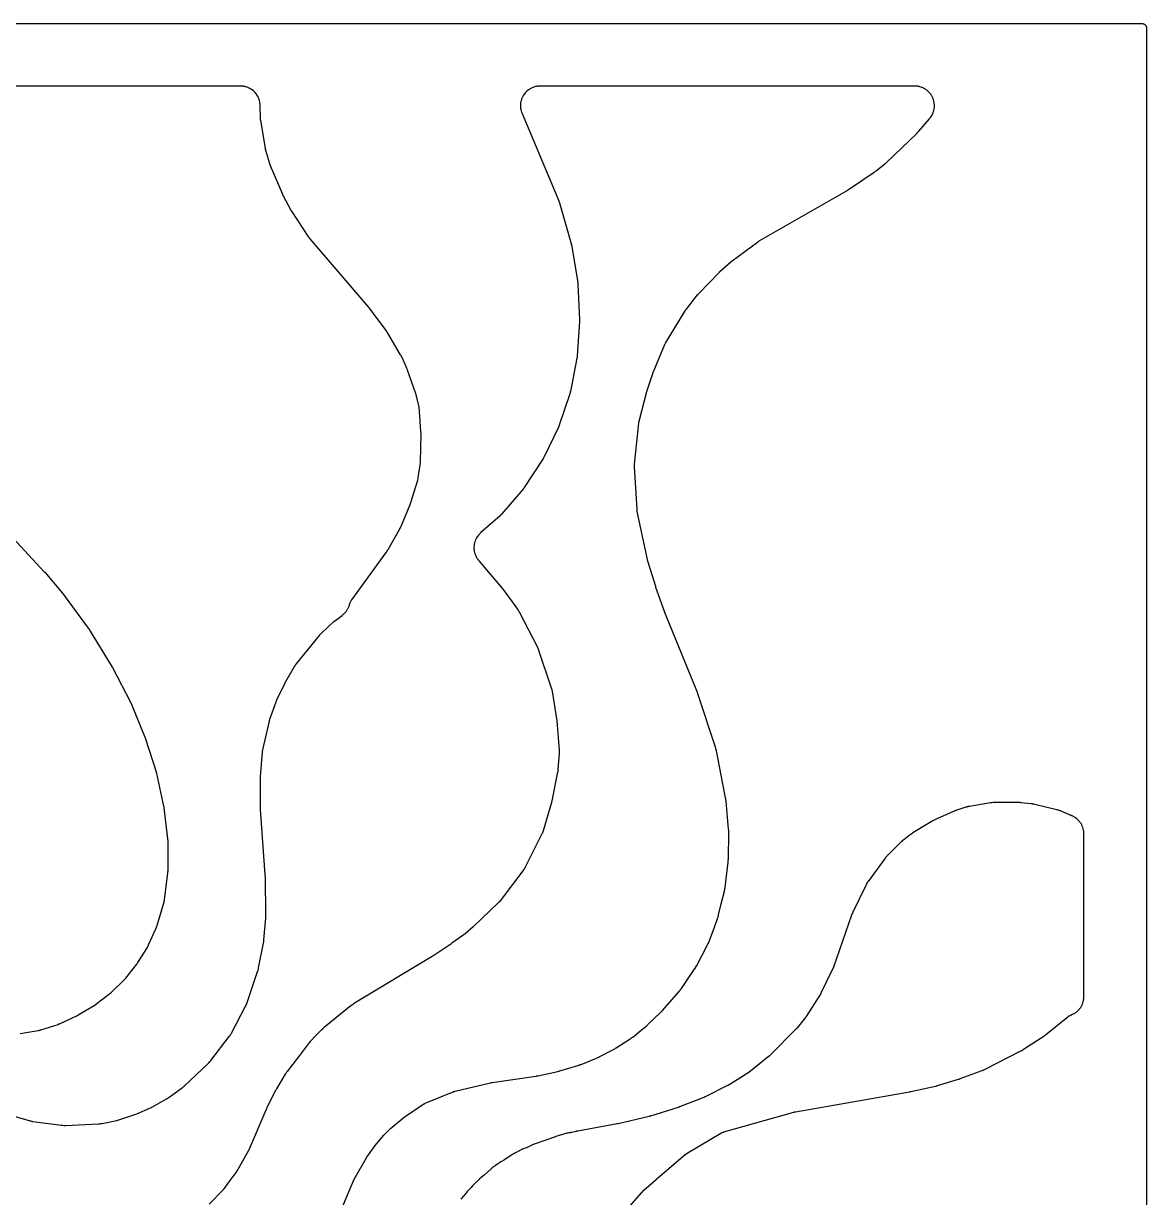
# Model space of a CAD drawing. Header units: millimetres. Extents: x 0 to 300, y 0 to 300.
# Drawn here: x 156.5 to 300, y 150 to 300.1 of the extents above; entities that cross this region are included whole.
import ezdxf

# ---------------------------------------------------------------- set-up
doc = ezdxf.new("R2010")
doc.units = ezdxf.units.MM
doc.layers.add('CUT', color=7, linetype='CONTINUOUS')

msp = doc.modelspace()

# ---------------------------------------------------------------- linework, layer by layer
at = {"layer": 'CUT'}
for points in [[(2.5547, 300.0625), (298.4808, 300.0625), (298.5102, 300.0625), (299.3955, 300.0625), (299.469, 300.0589), (299.5271, 300.0503), (299.5842, 300.036), (299.6396, 300.0162), (299.6927, 299.991), (299.7432, 299.9608), (299.7904, 299.9257), (299.834, 299.8863), (299.8735, 299.8427), (299.9085, 299.7954), (299.9387, 299.745), (299.9639, 299.6918), (299.9837, 299.6365), (299.998, 299.5794), (300.0066, 299.5212), (300.0102, 299.4478), (300.0102, 298.5625), (300.0102, 1.4375)], [(154.9975, 160.4835), (157.219, 159.8269), (157.2297, 159.8238), (157.3044, 159.8032), (157.3156, 159.8003), (157.3649, 159.7877), (157.3887, 159.7821), (157.5381, 159.7505), (157.5613, 159.7461), (157.6016, 159.7392), (157.6125, 159.7374), (157.6883, 159.7259), (157.7007, 159.7241), (161.3542, 159.2458), (161.3673, 159.2442), (161.4527, 159.235), (161.4658, 159.2337), (161.5173, 159.2292), (161.5436, 159.2276), (161.7152, 159.2203), (161.7416, 159.2198), (161.7932, 159.2199), (161.8064, 159.2201), (161.8923, 159.2221), (161.9055, 159.2226), (166.0628, 159.4141), (166.0737, 159.4147), (166.1505, 159.4197), (166.1619, 159.4205), (166.2122, 159.4247), (166.2363, 159.4273), (166.3866, 159.446), (166.4097, 159.4493), (166.4497, 159.4559), (166.4606, 159.4578), (166.5354, 159.4715), (166.5475, 159.4738), (168.4151, 159.856), (168.4317, 159.8597), (168.539, 159.8848), (168.5555, 159.8889), (168.6893, 159.9243), (168.7056, 159.9289), (168.8114, 159.9601), (168.8276, 159.9651), (170.6291, 160.5523), (170.6436, 160.5572), (170.7369, 160.5902), (170.7512, 160.5955), (170.8672, 160.6399), (170.8814, 160.6456), (170.9729, 160.6833), (170.9869, 160.6893), (172.7457, 161.4676), (172.7594, 161.4739), (172.848, 161.5158), (172.8615, 161.5224), (172.9714, 161.5778), (172.9848, 161.5847), (173.0711, 161.631), (173.0843, 161.6383), (174.7719, 162.5981), (174.7856, 162.6061), (174.8738, 162.6594), (174.8873, 162.6678), (174.9963, 162.7377), (175.0095, 162.7464), (175.0948, 162.8043), (175.1078, 162.8134), (176.6563, 163.9257), (176.6723, 163.9376), (176.7751, 164.0168), (176.7907, 164.0292), (176.9163, 164.1327), (176.9315, 164.1457), (177.0288, 164.2315), (177.0435, 164.2449), (180.1094, 167.1356), (180.1181, 167.1441), (180.1744, 167.1994), (180.183, 167.208), (180.2162, 167.2419), (180.2328, 167.2596), (180.3385, 167.3768), (180.3544, 167.3951), (180.3847, 167.4316), (180.3924, 167.441), (180.4416, 167.5027), (180.4491, 167.5123), (182.7971, 170.5826), (182.8046, 170.5926), (182.8525, 170.658), (182.8598, 170.6681), (182.8877, 170.7081), (182.9016, 170.7288), (182.989, 170.8652), (183.002, 170.8865), (183.0266, 170.9286), (183.0328, 170.9394), (183.0722, 171.0103), (183.0781, 171.0213), (184.8974, 174.4602), (184.9029, 174.4709), (184.9382, 174.541), (184.9435, 174.5518), (184.9638, 174.5944), (184.9738, 174.6163), (185.0358, 174.7604), (185.0449, 174.7828), (185.0617, 174.8268), (185.066, 174.8381), (185.0925, 174.9119), (185.0965, 174.9233), (186.4301, 178.8725), (186.4361, 178.8914), (186.4734, 179.0151), (186.4788, 179.0343), (186.5204, 179.191), (186.5252, 179.2103), (186.5542, 179.3362), (186.5583, 179.3556), (187.1791, 182.5305), (187.1821, 182.5473), (187.2002, 182.6565), (187.2028, 182.6733), (187.2217, 182.811), (187.2238, 182.8279), (187.2357, 182.938), (187.2373, 182.955), (187.4552, 185.6899), (187.4561, 185.7034), (187.4611, 185.791), (187.4617, 185.8045), (187.4655, 185.9145), (187.4658, 185.928), (187.4669, 186.0157), (187.4669, 186.0292), (187.415, 190.9885), (187.4148, 190.9975), (187.4132, 191.0598), (187.4129, 191.0694), (187.4097, 191.147), (187.4092, 191.1564), (187.4057, 191.2177), (187.4051, 191.2278), (186.7831, 199.6271), (186.7825, 199.6361), (186.7811, 199.6574), (186.7806, 199.6665), (186.78, 199.6776), (186.7796, 199.6867), (186.7786, 199.7079), (186.7783, 199.717), (186.7779, 199.7276), (186.7777, 199.7367), (186.7772, 199.758), (186.777, 199.7671), (186.7769, 199.7782), (186.7768, 199.7874), (186.7767, 199.8086), (186.7768, 199.8178), (186.8038, 203.6142), (186.8039, 203.6203), (186.8041, 203.6345), (186.8042, 203.6406), (186.8045, 203.6551), (186.8047, 203.6626), (186.8052, 203.68), (186.8054, 203.6875), (186.8057, 203.6961), (186.806, 203.7036), (186.8068, 203.7211), (186.8072, 203.7285), (186.8074, 203.7324), (186.8079, 203.7412), (186.8093, 203.7618), (186.8099, 203.7707), (187.0431, 206.9351), (187.0436, 206.9421), (187.0449, 206.9584), (187.0452, 206.9614), (187.0484, 206.9926), (187.0559, 207.0554), (187.0589, 207.0769), (187.0639, 207.1066), (187.0789, 207.1851), (187.0859, 207.2186), (187.9252, 210.8677), (187.9282, 210.8804), (187.9355, 210.9099), (187.9387, 210.9226), (187.9426, 210.9378), (187.946, 210.9503), (187.954, 210.9795), (187.9576, 210.992), (187.9618, 211.0063), (187.9655, 211.0188), (187.9744, 211.0477), (187.9783, 211.0601), (187.9832, 211.0752), (187.9873, 211.0875), (187.997, 211.1162), (188.0013, 211.1285), (188.7979, 213.369), (188.8019, 213.3799), (188.8112, 213.4051), (188.8153, 213.4159), (188.8203, 213.4291), (188.8245, 213.4398), (188.8345, 213.4648), (188.8389, 213.4755), (188.8439, 213.4877), (188.8484, 213.4984), (188.8591, 213.5231), (188.8637, 213.5337), (188.8694, 213.5465), (188.8742, 213.557), (188.8854, 213.5815), (188.8903, 213.5919), (189.9286, 215.7739), (189.9327, 215.7824), (189.9424, 215.8022), (189.9466, 215.8107), (189.9518, 215.821), (189.9561, 215.8295), (189.9662, 215.8491), (189.9705, 215.8575), (189.9756, 215.8671), (189.9801, 215.8754), (189.9906, 215.8948), (189.9952, 215.9031), (190.0008, 215.9132), (190.0054, 215.9214), (190.0163, 215.9406), (190.021, 215.9488), (191.1899, 217.9521), (191.1934, 217.958), (191.2017, 217.9719), (191.2032, 217.9745), (191.2198, 218.0011), (191.2539, 218.054), (191.2659, 218.0719), (191.2834, 218.0962), (191.331, 218.1599), (191.352, 218.1869), (194.3176, 221.8552), (194.3279, 221.8678), (194.3523, 221.8968), (194.3628, 221.9092), (194.3757, 221.924), (194.3865, 221.9361), (194.4117, 221.9642), (194.4227, 221.9761), (194.4354, 221.9896), (194.4466, 222.0014), (194.4729, 222.0285), (194.4843, 222.0401), (194.4983, 222.054), (194.5098, 222.0653), (194.5371, 222.0915), (194.5489, 222.1026), (196.1844, 223.6166), (196.1927, 223.6242), (196.2123, 223.6418), (196.2207, 223.6493), (196.231, 223.6585), (196.2396, 223.6659), (196.2596, 223.683), (196.2682, 223.6903), (196.2782, 223.6987), (196.2869, 223.7059), (196.3073, 223.7225), (196.3161, 223.7296), (196.3269, 223.7382), (196.3358, 223.7451), (196.3566, 223.7613), (196.3656, 223.7681), (197.2203, 224.4131), (197.232, 224.4222), (197.3077, 224.4823), (197.3192, 224.4917), (197.3638, 224.5289), (197.3861, 224.5485), (197.5261, 224.6778), (197.5677, 224.7202), (197.6925, 224.8608), (197.7297, 224.9071), (197.84, 225.0593), (197.8725, 225.1091), (197.9671, 225.2715), (197.9945, 225.3243), (198.0726, 225.4952), (198.0946, 225.5504), (198.1563, 225.7307), (198.1652, 225.759), (198.1813, 225.8148), (198.1852, 225.8292), (198.193, 225.8589), (198.1959, 225.8698), (198.1991, 225.8814), (198.2138, 225.9298), (198.2354, 225.994), (198.2636, 226.0673), (198.2845, 226.1152), (198.319, 226.1858), (198.344, 226.2317), (198.3845, 226.2989), (198.4243, 226.3589), (198.4467, 226.3911), (202.8711, 232.4658), (202.8812, 232.48), (202.9452, 232.5735), (202.9548, 232.588), (203.0317, 232.7076), (203.0409, 232.7224), (203.0994, 232.8195), (203.1082, 232.8345), (204.6034, 235.4873), (204.6118, 235.5028), (204.6649, 235.6038), (204.6729, 235.6194), (204.7357, 235.7481), (204.7432, 235.764), (204.7903, 235.8679), (204.7973, 235.884), (205.9262, 238.5827), (205.9321, 238.5972), (205.9691, 238.6925), (205.9745, 238.7072), (206.0178, 238.8279), (206.0229, 238.8428), (206.0548, 238.9398), (206.0595, 238.9548), (206.84, 241.5568), (206.8456, 241.5768), (206.88, 241.708), (206.885, 241.7283), (206.9224, 241.8943), (206.9266, 241.9147), (206.9519, 242.048), (206.9554, 242.0685), (207.186, 243.5711), (207.1886, 243.5905), (207.2038, 243.717), (207.2058, 243.7365), (207.2197, 243.8957), (207.2211, 243.9152), (207.228, 244.0424), (207.2288, 244.062), (207.3049, 247.5842), (207.305, 247.5972), (207.305, 247.6818), (207.3049, 247.6948), (207.3026, 247.801), (207.3021, 247.814), (207.2985, 247.8985), (207.2977, 247.9115), (207.1277, 250.5177), (207.1269, 250.5286), (207.1205, 250.605), (207.1195, 250.6164), (207.1143, 250.6665), (207.1114, 250.6905), (207.0898, 250.84), (207.0861, 250.863), (207.0788, 250.9028), (207.0767, 250.9136), (207.0616, 250.9879), (207.0591, 250.9999), (206.7401, 252.4228), (206.7359, 252.4402), (206.7073, 252.5522), (206.7026, 252.5694), (206.6625, 252.7089), (206.6573, 252.7259), (206.6221, 252.8361), (206.6164, 252.853), (205.5866, 255.7708), (205.582, 255.7833), (205.5515, 255.8641), (205.5466, 255.8765), (205.506, 255.9771), (205.5009, 255.9893), (205.4668, 256.0687), (205.4614, 256.0809), (204.8765, 257.3634), (204.8698, 257.3776), (204.825, 257.4692), (204.818, 257.4832), (204.7589, 257.5967), (204.7514, 257.6105), (204.702, 257.6997), (204.6942, 257.7133), (203.073, 260.4644), (203.0647, 260.4781), (203.0095, 260.5662), (203.0008, 260.5797), (202.9287, 260.6884), (202.9197, 260.7016), (202.8599, 260.7867), (202.8505, 260.7997), (200.7063, 263.6845), (200.7004, 263.6922), (200.6591, 263.746), (200.6527, 263.7542), (200.6001, 263.8202), (200.5936, 263.8282), (200.5512, 263.8796), (200.5441, 263.888), (193.1447, 272.5292), (193.1358, 272.5398), (193.1151, 272.5648), (193.1063, 272.5756), (193.0956, 272.5888), (193.087, 272.5997), (193.0671, 272.6253), (193.0586, 272.6363), (193.049, 272.6491), (193.0407, 272.6602), (193.0216, 272.6864), (193.0135, 272.6977), (193.0037, 272.7116), (192.9957, 272.723), (192.9774, 272.7498), (192.9696, 272.7613), (190.7903, 276.0547), (190.785, 276.0629), (190.7725, 276.0822), (190.7672, 276.0904), (190.7609, 276.1006), (190.7557, 276.1089), (190.7437, 276.1284), (190.7386, 276.1368), (190.7327, 276.1465), (190.7277, 276.1549), (190.7162, 276.1746), (190.7113, 276.1831), (190.7053, 276.1935), (190.7005, 276.2021), (190.6894, 276.2221), (190.6846, 276.2307), (189.7282, 277.9924), (189.7231, 278.002), (189.7111, 278.0247), (189.7061, 278.0344), (189.7, 278.0464), (189.695, 278.0562), (189.6836, 278.0791), (189.6788, 278.0889), (189.6733, 278.1003), (189.6686, 278.1102), (189.6578, 278.1334), (189.6532, 278.1434), (189.6477, 278.1556), (189.6433, 278.1657), (189.633, 278.1891), (189.6287, 278.1992), (188.0813, 281.8609), (188.0765, 281.8726), (188.0654, 281.8999), (188.0607, 281.9116), (188.0551, 281.926), (188.0506, 281.9378), (188.0403, 281.9654), (188.0359, 281.9773), (188.0311, 281.991), (188.0269, 282.0029), (188.0173, 282.0308), (188.0133, 282.0427), (188.0085, 282.0574), (188.0047, 282.0694), (187.996, 282.0976), (187.9923, 282.1097), (187.4827, 283.8328), (187.479, 283.8458), (187.4705, 283.8761), (187.467, 283.8892), (187.4628, 283.9051), (187.4594, 283.9182), (187.4519, 283.9488), (187.4487, 283.9619), (187.4452, 283.9771), (187.4423, 283.9902), (187.4356, 284.021), (187.4329, 284.0343), (187.4296, 284.0504), (187.4271, 284.0637), (187.4214, 284.0947), (187.419, 284.108), (186.8156, 287.6781), (186.813, 287.6943), (186.8073, 287.7322), (186.805, 287.7485), (186.8024, 287.7683), (186.8004, 287.7846), (186.7961, 287.8226), (186.7944, 287.8389), (186.7926, 287.8576), (186.7912, 287.874), (186.7883, 287.9122), (186.7872, 287.9285), (186.786, 287.9485), (186.7852, 287.9649), (186.7837, 288.0031), (186.7832, 288.0195), (186.7501, 289.5533), (186.7496, 289.5679), (186.7453, 289.6621), (186.7444, 289.6766), (186.7405, 289.7332), (186.7377, 289.7621), (186.7157, 289.947), (186.7061, 290.0042), (186.6669, 290.1836), (186.6517, 290.2397), (186.5954, 290.4144), (186.5749, 290.4687), (186.5019, 290.6372), (186.4763, 290.6893), (186.3873, 290.8499), (186.3568, 290.8993), (186.2527, 291.0506), (186.2175, 291.0968), (186.0993, 291.2373), (186.0598, 291.2799), (185.9286, 291.4083), (185.8852, 291.4468), (185.7422, 291.562), (185.6952, 291.5962), (185.5417, 291.6969), (185.4917, 291.7264), (185.3292, 291.8119), (185.2766, 291.8364), (185.1066, 291.9057), (185.0518, 291.925), (184.8759, 291.9776), (184.8195, 291.9915), (184.6393, 292.0269), (184.5819, 292.0353), (184.3966, 292.0533), (184.3676, 292.0554), (184.311, 292.0581), (184.2965, 292.0586), (184.2021, 292.0609), (184.1876, 292.0611), (163.354, 292.0611), (137.7303, 292.0611)], [(195.923, 145.5897), (198.773, 152.3254), (198.7782, 152.3375), (198.7905, 152.3655), (198.7959, 152.3774), (198.8026, 152.392), (198.8081, 152.4039), (198.8213, 152.4315), (198.827, 152.4433), (198.8337, 152.4569), (198.8396, 152.4686), (198.8535, 152.4959), (198.8596, 152.5075), (198.8671, 152.5217), (198.8733, 152.5332), (198.8881, 152.5601), (198.8945, 152.5716), (200.3759, 155.1775), (201.4601, 156.6644), (202.5602, 157.9882), (203.4261, 158.8317), (205.1434, 160.2524), (205.2589, 160.3479), (205.2798, 160.3653), (205.2815, 160.3667), (207.555, 161.8855), (207.5643, 161.8916), (207.5768, 161.8998), (207.6146, 161.923), (207.6786, 161.9603), (207.7072, 161.9762), (207.7363, 161.9911), (207.8029, 162.0235), (207.8405, 162.0407), (211.4245, 163.5186), (211.4313, 163.5213), (211.4472, 163.5277), (211.4502, 163.5289), (211.481, 163.5405), (211.5434, 163.5628), (211.5595, 163.5683), (211.5632, 163.5694), (211.6209, 163.5861), (211.6557, 163.5954), (211.6675, 163.5983), (211.6763, 163.6005), (216.183, 164.6631), (216.1924, 164.6652), (216.2143, 164.6701), (216.2237, 164.6722), (216.2352, 164.6747), (216.2446, 164.6766), (216.2667, 164.6811), (216.2761, 164.6829), (216.287, 164.685), (216.2965, 164.6868), (216.3186, 164.6907), (216.3281, 164.6924), (216.3397, 164.6944), (216.3492, 164.6959), (216.3714, 164.6994), (216.3809, 164.7009), (221.991, 165.5256), (222.0003, 165.527), (222.0644, 165.5374), (222.0742, 165.5391), (222.1539, 165.5535), (222.1636, 165.5553), (222.2264, 165.5677), (222.2366, 165.5698), (224.776, 166.1165), (224.7866, 166.1189), (224.8601, 166.1361), (224.8714, 166.1389), (224.9626, 166.1621), (224.9736, 166.165), (225.0453, 166.1848), (225.057, 166.1881), (227.3385, 166.8662), (227.352, 166.8704), (227.4389, 166.8984), (227.4522, 166.9029), (227.5604, 166.9407), (227.5736, 166.9455), (227.6591, 166.9776), (227.6722, 166.9826), (227.7183, 167.0012), (227.7549, 167.0146), (227.7735, 167.0217), (229.7172, 167.8036), (229.7311, 167.8094), (229.8213, 167.8484), (229.8351, 167.8545), (229.9471, 167.9063), (229.9607, 167.9128), (230.0489, 167.9563), (230.0623, 167.9631), (231.9681, 168.9632), (231.98, 168.9697), (232.0569, 169.0123), (232.0687, 169.0189), (232.164, 169.0746), (232.1756, 169.0815), (232.2505, 169.1276), (232.262, 169.1348), (234.0397, 170.283), (234.0527, 170.2916), (234.136, 170.3485), (234.1487, 170.3574), (234.2515, 170.4316), (234.2639, 170.4409), (234.3442, 170.502), (234.3565, 170.5116), (235.4273, 171.3723), (235.9895, 171.8227), (235.9997, 171.8311), (236.0653, 171.886), (236.0753, 171.8946), (236.0893, 171.9069), (236.0902, 171.9076), (236.1001, 171.9161), (236.18, 171.9862), (236.1897, 171.9949), (236.2521, 172.0522), (236.2616, 172.0611), (237.9446, 173.6731), (237.9455, 173.674), (237.9553, 173.6836), (238.0179, 173.7463), (238.0274, 173.7561), (238.1042, 173.8367), (238.1135, 173.8466), (238.1732, 173.9122), (238.1822, 173.9224), (238.1829, 173.9231), (240.2918, 176.3472), (240.3031, 176.3605), (240.3752, 176.4484), (240.386, 176.4621), (240.411, 176.4944), (240.4125, 176.4962), (240.4404, 176.5324), (240.4732, 176.5749), (240.4748, 176.5771), (240.4996, 176.6091), (240.51, 176.6231), (240.5768, 176.7151), (240.5869, 176.7294), (242.3144, 179.2615), (242.3243, 179.2766), (242.3875, 179.3754), (242.397, 179.3908), (242.4725, 179.5172), (242.4815, 179.5328), (242.5386, 179.6353), (242.5472, 179.6512), (242.5478, 179.6524), (243.9296, 182.3174), (243.9536, 182.3637), (243.9542, 182.3648), (243.9627, 182.3817), (244.0158, 182.4925), (244.0237, 182.5097), (244.0859, 182.6508), (244.0906, 182.6621), (244.1045, 182.6937), (244.1119, 182.7112), (244.158, 182.8258), (244.1648, 182.8436), (244.7478, 184.4368), (245.2024, 185.6733), (245.208, 185.6892), (245.2428, 185.7929), (245.248, 185.8089), (245.258, 185.842), (245.2601, 185.8484), (245.2771, 185.9046), (245.288, 185.9403), (245.2892, 185.9443), (245.2999, 185.9796), (245.3046, 185.9958), (245.3334, 186.1012), (245.3376, 186.1175), (245.338, 186.119), (245.6794, 187.5224), (246.0749, 189.1382), (246.0789, 189.1558), (246.1034, 189.2703), (246.1069, 189.288), (246.1128, 189.3204), (246.115, 189.3317), (246.141, 189.4755), (246.1439, 189.4932), (246.1612, 189.6084), (246.1636, 189.6262), (246.5505, 192.8569), (246.5506, 192.8579), (246.5522, 192.8735), (246.5617, 192.9752), (246.563, 192.9909), (246.5715, 193.1188), (246.5724, 193.1345), (246.5765, 193.2366), (246.5769, 193.2523), (246.6258, 196.6446), (246.6258, 196.66), (246.6246, 196.7603), (246.6243, 196.7758), (246.623, 196.8099), (246.6229, 196.8139), (246.6182, 196.9395), (246.6174, 196.9548), (246.6111, 197.0547), (246.6099, 197.0701), (246.2895, 200.6691), (246.2879, 200.6848), (246.2761, 200.7865), (246.2746, 200.7986), (246.2732, 200.8104), (246.2712, 200.8261), (246.253, 200.9536), (246.2505, 200.9692), (246.2334, 201.0704), (246.2305, 201.0859), (246.2304, 201.0869), (245.4867, 204.8662), (245.0501, 207.0899), (245.0462, 207.108), (245.0195, 207.2251), (245.0151, 207.2431), (245.011, 207.2586), (245.0108, 207.2595), (244.9983, 207.3072), (244.977, 207.389), (244.9766, 207.3905), (244.9728, 207.405), (244.9678, 207.4227), (244.934, 207.5377), (244.9285, 207.5553), (242.6483, 214.5), (242.6451, 214.5094), (242.6226, 214.5744), (242.6191, 214.5843), (242.5895, 214.6648), (242.5859, 214.6746), (242.5615, 214.7378), (242.5573, 214.7481), (238.6366, 224.3611), (238.6319, 224.3727), (238.6271, 224.3847), (238.6255, 224.3888), (238.6217, 224.3986), (238.62, 224.4028), (238.6181, 224.4078), (238.6165, 224.412), (238.6127, 224.4219), (238.6113, 224.4256), (238.6083, 224.4337), (238.6041, 224.4452), (238.6022, 224.4503), (237.3266, 227.9786), (237.3217, 227.9925), (237.3167, 228.0068), (237.315, 228.0116), (237.3109, 228.0234), (237.3092, 228.0284), (237.3073, 228.0343), (237.3056, 228.0393), (237.3016, 228.0512), (237.3002, 228.0556), (237.2971, 228.0652), (237.2928, 228.0789), (237.2909, 228.085), (236.2806, 231.3572), (236.2776, 231.3672), (236.2707, 231.3905), (236.2678, 231.4005), (236.2644, 231.4126), (236.2616, 231.4226), (236.2553, 231.4459), (236.2526, 231.456), (236.2496, 231.4675), (236.2471, 231.4776), (236.2413, 231.5011), (236.2389, 231.5112), (236.236, 231.5235), (236.2337, 231.5337), (236.2284, 231.5573), (236.2262, 231.5674), (234.9431, 237.6726), (234.9417, 237.6793), (234.9386, 237.695), (234.938, 237.6979), (234.9325, 237.7284), (234.9225, 237.7896), (234.9203, 237.8081), (234.9129, 237.8863), (234.9103, 237.9198), (234.5896, 243.4582), (234.5889, 243.4726), (234.5878, 243.4979), (234.5873, 243.5183), (234.5866, 243.5838), (234.5868, 243.6063), (234.588, 243.6375), (234.5931, 243.7202), (234.596, 243.7556), (235.1216, 248.9598), (235.1223, 248.9668), (235.1241, 248.9831), (235.1244, 248.9861), (235.1285, 249.0174), (235.1378, 249.0801), (235.1413, 249.1016), (235.1472, 249.1312), (235.1643, 249.2096), (235.1723, 249.243), (236.1526, 253.0245), (236.9551, 255.4312), (238.4242, 258.9612), (238.4269, 258.9676), (238.4333, 258.9826), (238.4344, 258.9853), (238.4474, 259.0141), (238.4744, 259.0714), (238.4839, 259.0909), (238.4981, 259.1175), (238.5371, 259.1874), (238.5544, 259.217), (241.0734, 263.3534), (241.0806, 263.365), (241.0976, 263.392), (241.105, 263.4035), (241.114, 263.4174), (241.1215, 263.4287), (241.1393, 263.4551), (241.147, 263.4663), (241.1559, 263.4792), (241.1638, 263.4903), (241.1719, 263.5016), (241.1807, 263.5136), (241.1889, 263.5244), (241.2081, 263.5496), (241.2165, 263.5603), (242.6393, 265.365), (242.6462, 265.3737), (242.6624, 265.3937), (242.6694, 265.4022), (242.678, 265.4126), (242.6851, 265.4211), (242.7018, 265.4407), (242.709, 265.4491), (242.7174, 265.4587), (242.7247, 265.4669), (242.7418, 265.4862), (242.7427, 265.4871), (242.7492, 265.4942), (242.7582, 265.5042), (242.7657, 265.5122), (242.7833, 265.531), (242.7909, 265.5389), (245.4278, 268.2798), (245.4329, 268.2851), (245.4447, 268.2972), (245.4499, 268.3024), (245.4622, 268.3148), (245.4685, 268.3211), (245.4834, 268.3358), (245.4898, 268.342), (245.4972, 268.3492), (245.5037, 268.3554), (245.5184, 268.3693), (245.5226, 268.3733), (245.5409, 268.3898), (245.5488, 268.3969), (246.9036, 269.5983), (246.9112, 269.6049), (246.929, 269.6204), (246.9366, 269.627), (246.9457, 269.6346), (246.9533, 269.641), (246.9711, 269.6558), (246.9788, 269.6621), (246.9878, 269.6693), (246.9955, 269.6756), (247.0138, 269.69), (247.0216, 269.6962), (247.0313, 269.7036), (247.0392, 269.7097), (247.0577, 269.7237), (247.0657, 269.7297), (250.3032, 272.1233), (250.3136, 272.1309), (250.338, 272.1484), (250.3485, 272.1558), (250.3614, 272.1648), (250.372, 272.172), (250.3969, 272.1888), (250.4076, 272.196), (250.42, 272.2041), (250.4308, 272.211), (250.4562, 272.2271), (250.4671, 272.2339), (250.4805, 272.2422), (250.4915, 272.2488), (250.5173, 272.2642), (250.5284, 272.2707), (261.8289, 278.7744), (261.8375, 278.7795), (261.8976, 278.8154), (261.9069, 278.821), (261.981, 278.8672), (261.9899, 278.8729), (262.0478, 278.9104), (262.0573, 278.9166), (265.2152, 281.0471), (265.2252, 281.054), (265.2901, 281.0997), (265.3, 281.1069), (265.3803, 281.1659), (265.3901, 281.1733), (265.453, 281.2216), (265.4627, 281.2291), (266.592, 282.133), (266.6024, 282.1416), (266.6697, 282.1979), (266.6799, 282.2067), (266.7627, 282.2792), (266.7727, 282.2883), (266.8373, 282.3475), (266.8472, 282.3568), (270.6617, 286.0181), (270.6726, 286.0289), (270.7427, 286.0996), (270.7533, 286.1106), (270.839, 286.2017), (270.8493, 286.213), (270.9157, 286.2872), (270.9257, 286.2988), (272.2808, 287.8953), (272.2902, 287.9067), (272.3508, 287.9818), (272.3599, 287.9934), (272.3952, 288.0394), (272.4127, 288.0634), (272.5208, 288.2197), (272.552, 288.2701), (272.6429, 288.4341), (272.6691, 288.4874), (272.7433, 288.6596), (272.7641, 288.7151), (272.8209, 288.8938), (272.8361, 288.9511), (272.8751, 289.1346), (272.8845, 289.1931), (272.9052, 289.3795), (272.9088, 289.4387), (272.9109, 289.6262), (272.9087, 289.6854), (272.8923, 289.8722), (272.8842, 289.931), (272.8495, 290.1152), (272.8357, 290.1729), (272.7829, 290.3529), (272.7634, 290.4089), (272.6932, 290.5827), (272.6682, 290.6365), (272.5812, 290.8026), (272.5511, 290.8537), (272.448, 291.0104), (272.413, 291.0582), (272.295, 291.2039), (272.2554, 291.2481), (272.1236, 291.3815), (272.0799, 291.4216), (271.9355, 291.5412), (271.8881, 291.5768), (271.7326, 291.6816), (271.6818, 291.7123), (271.5168, 291.8013), (271.4633, 291.8268), (271.2902, 291.8991), (271.2344, 291.9192), (271.0551, 291.974), (270.9976, 291.9885), (270.8138, 292.0254), (270.7551, 292.0342), (270.5659, 292.0529), (270.5363, 292.0551), (270.4785, 292.058), (270.4637, 292.0585), (270.3673, 292.0609), (270.3525, 292.0611), (222.5651, 292.0611), (222.5503, 292.0609), (222.4544, 292.0586), (222.4397, 292.058), (222.3821, 292.0552), (222.3527, 292.053), (222.1644, 292.0344), (222.106, 292.0257), (221.923, 291.9892), (221.8658, 291.9749), (221.6873, 291.9206), (221.6317, 291.9006), (221.4594, 291.8291), (221.406, 291.8038), (221.2416, 291.7156), (221.191, 291.6852), (221.036, 291.5813), (220.9886, 291.5461), (220.8446, 291.4275), (220.8009, 291.3878), (220.6692, 291.2556), (220.6297, 291.2117), (220.5116, 291.0672), (220.4766, 291.0198), (220.3733, 290.8644), (220.3431, 290.8137), (220.2555, 290.6489), (220.2304, 290.5954), (220.1595, 290.4228), (220.1398, 290.3672), (220.0862, 290.1885), (220.072, 290.1312), (220.0362, 289.948), (220.0278, 289.8896), (220.0102, 289.7039), (220.0075, 289.6449), (220.0082, 289.4583), (220.0113, 289.3994), (220.0304, 289.2137), (220.0393, 289.1554), (220.0764, 288.9725), (220.091, 288.9153), (220.1468, 288.7346), (220.1562, 288.7066), (220.1758, 288.6524), (220.181, 288.6386), (220.216, 288.5492), (220.2215, 288.5356), (224.9021, 277.3861), (224.9072, 277.3736), (224.9189, 277.3445), (224.9238, 277.332), (224.9297, 277.3167), (224.9345, 277.3041), (224.9453, 277.2747), (224.9499, 277.2621), (224.955, 277.2475), (224.9593, 277.2347), (224.9693, 277.205), (224.9735, 277.1922), (224.9784, 277.1766), (224.9824, 277.1637), (224.9915, 277.1337), (224.9953, 277.1208), (226.5258, 271.7565), (226.5292, 271.7442), (226.537, 271.7154), (226.5402, 271.703), (226.5441, 271.6879), (226.5472, 271.6754), (226.5541, 271.6464), (226.557, 271.634), (226.5602, 271.6196), (226.563, 271.6071), (226.5691, 271.5779), (226.5716, 271.5654), (226.5746, 271.55), (226.577, 271.5375), (226.5823, 271.5081), (226.5845, 271.4955), (227.3339, 266.9728), (227.336, 266.9598), (227.3406, 266.9294), (227.3424, 266.9163), (227.3446, 266.9004), (227.3463, 266.8873), (227.35, 266.8568), (227.3515, 266.8437), (227.3531, 266.8286), (227.3544, 266.8155), (227.3571, 266.7848), (227.3582, 266.7717), (227.3595, 266.7557), (227.3604, 266.7425), (227.3623, 266.7118), (227.363, 266.6986), (227.5734, 262.2275), (227.5739, 262.2143), (227.5749, 262.1835), (227.5752, 262.1703), (227.5755, 262.1542), (227.5756, 262.141), (227.5757, 262.1102), (227.5757, 262.097), (227.5755, 262.0818), (227.5752, 262.0686), (227.5744, 262.0378), (227.574, 262.0246), (227.5733, 262.0085), (227.5727, 261.9953), (227.571, 261.9646), (227.5701, 261.9514), (227.2615, 257.5715), (227.2605, 257.5577), (227.2577, 257.5253), (227.2564, 257.5115), (227.2547, 257.4946), (227.2532, 257.4808), (227.2494, 257.4486), (227.2477, 257.4348), (227.2456, 257.419), (227.2436, 257.4052), (227.2388, 257.3731), (227.2367, 257.3594), (227.2339, 257.3427), (227.2316, 257.329), (227.2258, 257.2971), (227.2233, 257.2834), (226.3885, 253.0324), (226.3856, 253.0182), (226.3786, 252.9852), (226.3754, 252.9711), (226.3715, 252.9539), (226.3681, 252.9399), (226.36, 252.9071), (226.3565, 252.8931), (226.3522, 252.8771), (226.3484, 252.8631), (226.3393, 252.8307), (226.3353, 252.8168), (226.3302, 252.7999), (226.326, 252.7861), (226.3158, 252.7539), (226.3113, 252.7401), (224.9696, 248.7238), (224.9649, 248.7103), (224.9538, 248.6786), (224.9489, 248.6651), (224.9428, 248.6487), (224.9377, 248.6353), (224.9256, 248.604), (224.9203, 248.5906), (224.9141, 248.5754), (224.9085, 248.5621), (224.8954, 248.5313), (224.8897, 248.5181), (224.8826, 248.5021), (224.8766, 248.489), (224.8625, 248.4586), (224.8564, 248.4456), (223.0236, 244.6527), (223.0171, 244.6395), (223.0016, 244.6088), (222.9949, 244.5957), (222.9865, 244.5798), (222.9796, 244.5668), (222.9631, 244.5366), (222.956, 244.5237), (222.9476, 244.509), (222.9403, 244.4963), (222.9228, 244.4667), (222.9153, 244.454), (222.9059, 244.4387), (222.8981, 244.4262), (222.8797, 244.3972), (222.8717, 244.3848), (220.4758, 240.7364), (220.4679, 240.7247), (220.4495, 240.6975), (220.4414, 240.6859), (220.4315, 240.6718), (220.4234, 240.6603), (220.404, 240.6337), (220.3956, 240.6224), (220.3859, 240.6094), (220.3774, 240.5982), (220.3572, 240.5722), (220.3485, 240.5611), (220.3377, 240.5477), (220.3288, 240.5368), (220.3079, 240.5114), (220.2988, 240.5006), (217.6353, 237.3795), (217.6249, 237.3675), (217.6003, 237.3398), (217.5897, 237.328), (217.5766, 237.3137), (217.5658, 237.3021), (217.5403, 237.2752), (217.5292, 237.2638), (217.5165, 237.2508), (217.5053, 237.2396), (217.4788, 237.2136), (217.4674, 237.2026), (217.4533, 237.1893), (217.4417, 237.1785), (217.4144, 237.1535), (217.4025, 237.1428), (214.9591, 234.9861), (214.9566, 234.9838), (214.9456, 234.9739), (214.8755, 234.9089), (214.8648, 234.8988), (214.8237, 234.8587), (214.8031, 234.8376), (214.6746, 234.6996), (214.6367, 234.6546), (214.5239, 234.5067), (214.4906, 234.4582), (214.3928, 234.2999), (214.3644, 234.2484), (214.2826, 234.0813), (214.2593, 234.0272), (214.1943, 233.8529), (214.1765, 233.7969), (214.1288, 233.617), (214.1166, 233.5595), (214.0868, 233.3759), (214.0802, 233.3174), (214.0685, 233.1317), (214.0677, 233.0729), (214.0743, 232.887), (214.0793, 232.8284), (214.104, 232.644), (214.1147, 232.5861), (214.1574, 232.4051), (214.1737, 232.3485), (214.2339, 232.1725), (214.2557, 232.1178), (214.3329, 231.9486), (214.3599, 231.8963), (214.4533, 231.7354), (214.4853, 231.686), (214.5955, 231.533), (214.6132, 231.5095), (214.6491, 231.4646), (214.6584, 231.4532), (214.72, 231.3797), (214.7249, 231.3739), (214.7419, 231.3541), (214.7468, 231.3484), (217.8217, 227.7109), (219.6399, 225.1875), (219.6438, 225.182), (219.6529, 225.1692), (219.6546, 225.1668), (219.6717, 225.1415), (219.7041, 225.0922), (219.7054, 225.0901), (219.7132, 225.0773), (219.7221, 225.0626), (219.7298, 225.0497), (219.7395, 225.033), (219.7694, 224.98), (219.7852, 224.9507), (222.2186, 220.2382), (222.2216, 220.2322), (222.229, 220.2176), (222.2304, 220.2149), (222.2442, 220.1862), (222.2708, 220.1283), (222.2796, 220.1083), (222.2908, 220.0801), (222.3193, 220.0047), (222.3309, 219.9721), (223.9942, 215.0015), (223.9971, 214.9926), (224.0016, 214.9788), (224.0086, 214.9559), (224.0176, 214.9254), (224.0252, 214.898), (224.0309, 214.8762), (224.034, 214.8637), (224.0351, 214.859), (224.0414, 214.8318), (224.0543, 214.7711), (224.0612, 214.7345), (224.0633, 214.7221), (224.0648, 214.7129), (224.6627, 210.9461), (224.9457, 207.178), (224.9467, 207.1619), (224.9489, 207.1245), (224.9497, 207.1084), (224.9504, 207.0888), (224.9509, 207.0727), (224.9517, 207.0352), (224.9519, 207.0192), (224.952, 207.0007), (224.9519, 206.9847), (224.9513, 206.9471), (224.951, 206.9311), (224.9503, 206.9115), (224.9497, 206.8954), (224.9478, 206.858), (224.9468, 206.8419), (224.7998, 204.6818), (224.7994, 204.6755), (224.7982, 204.6606), (224.7953, 204.6258), (224.7939, 204.6109), (224.792, 204.5928), (224.7904, 204.5779), (224.7863, 204.5433), (224.7844, 204.5284), (224.7821, 204.5114), (224.78, 204.4966), (224.7747, 204.4622), (224.7724, 204.4474), (224.7693, 204.4294), (224.7667, 204.4147), (224.7603, 204.3804), (224.7575, 204.3657), (223.9643, 200.4708), (222.9159, 196.8639), (222.9115, 196.8491), (222.9055, 196.8298), (222.9005, 196.8141), (222.8894, 196.7811), (222.8791, 196.7519), (222.8705, 196.7289), (222.8655, 196.7158), (222.8636, 196.711), (222.8521, 196.6828), (222.8253, 196.6208), (222.8085, 196.5839), (222.8025, 196.5716), (222.798, 196.5625), (220.6282, 192.2158), (220.6235, 192.2066), (220.6161, 192.1922), (220.6036, 192.1687), (220.5863, 192.1375), (220.5706, 192.11), (220.5576, 192.0884), (220.5502, 192.0762), (220.5473, 192.0716), (220.5305, 192.0454), (220.4919, 191.9879), (220.468, 191.9539), (220.4597, 191.9426), (220.4535, 191.9343), (217.4138, 187.9159), (217.4048, 187.9042), (217.3836, 187.8771), (217.3745, 187.8656), (217.3632, 187.8517), (217.3538, 187.8403), (217.3318, 187.8139), (217.3222, 187.8027), (217.3112, 187.79), (217.3018, 187.7793), (217.3013, 187.7788), (217.2794, 187.7559), (217.2699, 187.7462), (217.2583, 187.7345), (217.2487, 187.7249), (217.2261, 187.7028), (217.2163, 187.6933), (213.981, 184.6167), (212.9327, 183.712), (211.2627, 182.4938), (211.146, 182.4086), (211.0526, 182.3405), (211.0258, 182.3209), (210.9962, 182.2994), (210.9775, 182.2857), (208.9292, 180.9193), (198.8235, 174.8321), (198.8062, 174.8213), (198.6949, 174.7489), (198.6779, 174.7375), (198.5414, 174.642), (198.5249, 174.63), (198.4566, 174.5787), (198.4169, 174.549), (198.4006, 174.5363), (194.9645, 171.7698), (194.9503, 171.7581), (194.8594, 171.6801), (194.8456, 171.6679), (194.7346, 171.5667), (194.7212, 171.5541), (194.7105, 171.5438), (194.6975, 171.5315), (194.6113, 171.4477), (194.5982, 171.4346), (193.8344, 170.6455), (193.2307, 170.0231), (193.219, 170.0106), (193.144, 169.9287), (193.1336, 169.9171), (193.1244, 169.907), (193.1131, 169.8943), (193.0221, 169.7888), (193.0111, 169.7758), (192.941, 169.6897), (192.9304, 169.6763), (191.6349, 167.9905), (190.1927, 166.1173), (190.182, 166.1031), (190.1141, 166.0091), (190.1038, 165.9945), (190.0221, 165.8742), (190.0123, 165.8593), (189.95, 165.7615), (189.9407, 165.7463), (188.8331, 163.8869), (188.8282, 163.8785), (188.7946, 163.8199), (188.7895, 163.8108), (188.7488, 163.7371), (188.744, 163.7281), (188.7129, 163.6693), (188.7078, 163.6596), (187.6559, 161.581), (187.6517, 161.5726), (187.6231, 161.5138), (187.6188, 161.5047), (187.5843, 161.4307), (187.5802, 161.4217), (187.554, 161.3628), (187.5497, 161.3532), (187.4706, 161.167), (185.3396, 156.168), (185.3347, 156.1568), (185.3231, 156.1305), (185.318, 156.1193), (185.3118, 156.1056), (185.3065, 156.0945), (185.306, 156.0934), (185.3015, 156.0847), (185.2941, 156.0708), (185.288, 156.0595), (185.2736, 156.0331), (185.2673, 156.0219), (183.8881, 153.5917), (183.8821, 153.5814), (183.8682, 153.5575), (183.8621, 153.5472), (183.8546, 153.5348), (183.8484, 153.5247), (183.8338, 153.5012), (183.8275, 153.4911), (183.8201, 153.4796), (183.8136, 153.4697), (183.7984, 153.4465), (183.7918, 153.4366), (183.7837, 153.4247), (183.777, 153.4149), (183.7611, 153.3921), (183.7543, 153.3824), (182.6407, 151.8284), (182.1564, 151.1708), (182.1477, 151.1593), (182.1273, 151.1324), (182.1185, 151.121), (182.1076, 151.1072), (182.0985, 151.0959), (182.0772, 151.0697), (182.068, 151.0586), (182.0574, 151.0459), (182.048, 151.0349), (182.0259, 151.0094), (182.0163, 150.9986), (182.0045, 150.9855), (181.9948, 150.9748), (181.9719, 150.9501), (181.962, 150.9396), (180.2496, 149.1498)], [(155.1319, 234.3074), (159.1558, 229.9872), (159.1649, 229.9773), (159.1743, 229.9671), (159.1774, 229.9637), (159.185, 229.9553), (159.1882, 229.9517), (159.192, 229.9475), (159.1952, 229.9439), (159.2027, 229.9354), (159.2055, 229.9322), (159.2116, 229.9253), (159.2201, 229.9154), (159.2239, 229.911), (161.2583, 227.5285), (161.2623, 227.5237), (161.2716, 227.5126), (161.2756, 227.5078), (161.2851, 227.4964), (161.29, 227.4905), (161.3013, 227.4767), (161.3061, 227.4708), (161.3116, 227.4639), (161.3164, 227.4579), (161.3274, 227.4438), (161.3321, 227.4378), (161.3345, 227.4347), (161.34, 227.4275), (161.3528, 227.4107), (161.3583, 227.4034), (164.7819, 222.7928), (164.7879, 222.7846), (164.8018, 222.7654), (164.8078, 222.7571), (164.8149, 222.747), (164.8207, 222.7387), (164.8341, 222.7193), (164.8398, 222.7109), (164.8464, 222.7013), (164.852, 222.6928), (164.865, 222.6731), (164.8705, 222.6646), (164.8772, 222.6542), (164.8827, 222.6456), (164.8952, 222.6255), (164.9006, 222.6169), (167.846, 217.7972), (167.8494, 217.7915), (167.8574, 217.7782), (167.8608, 217.7725), (167.8689, 217.7588), (167.873, 217.7518), (167.8826, 217.7353), (167.8866, 217.7282), (167.8913, 217.72), (167.8953, 217.7128), (167.9046, 217.6961), (167.9085, 217.6889), (167.9105, 217.6853), (167.9151, 217.6767), (167.9256, 217.6567), (167.9301, 217.6482), (170.1675, 213.3069), (170.1718, 213.2984), (170.1817, 213.2787), (170.1859, 213.2703), (170.1909, 213.26), (170.195, 213.2516), (170.2044, 213.2318), (170.2084, 213.2233), (170.213, 213.2134), (170.2169, 213.2049), (170.2259, 213.1848), (170.2297, 213.1762), (170.2344, 213.1657), (170.2381, 213.1571), (170.2467, 213.1369), (170.2503, 213.1282), (172.0268, 208.8327), (172.0304, 208.8241), (172.0385, 208.8038), (172.042, 208.795), (172.0461, 208.7844), (172.0495, 208.7756), (172.0572, 208.7552), (172.0605, 208.7464), (172.0642, 208.7362), (172.0673, 208.7274), (172.0746, 208.7068), (172.0777, 208.698), (172.0814, 208.6871), (172.0844, 208.6783), (172.0913, 208.6575), (172.0942, 208.6486), (173.4504, 204.398), (173.4536, 204.3878), (173.4609, 204.3639), (173.464, 204.3537), (173.4676, 204.3411), (173.4706, 204.3308), (173.4773, 204.3068), (173.4802, 204.2964), (173.4833, 204.2845), (173.486, 204.2741), (173.4922, 204.2499), (173.4948, 204.2395), (173.4979, 204.2268), (173.5003, 204.2164), (173.5059, 204.1921), (173.5082, 204.1816), (174.4094, 200.0281), (174.4116, 200.0177), (174.4166, 199.9933), (174.4187, 199.9829), (174.4211, 199.9701), (174.4231, 199.9597), (174.4275, 199.9352), (174.4293, 199.9248), (174.4313, 199.9127), (174.433, 199.9022), (174.4368, 199.8776), (174.4384, 199.8671), (174.4403, 199.8542), (174.4417, 199.8437), (174.445, 199.8191), (174.4463, 199.8085), (174.9193, 195.8539), (174.9208, 195.8405), (174.9241, 195.8094), (174.9254, 195.7961), (174.9268, 195.7798), (174.9279, 195.7665), (174.9302, 195.7353), (174.9311, 195.7219), (174.9321, 195.7065), (174.9328, 195.6932), (174.9341, 195.6619), (174.9346, 195.6485), (174.9351, 195.6322), (174.9354, 195.6188), (174.9359, 195.5875), (174.936, 195.5741), (174.9357, 191.7961), (174.9356, 191.782), (174.9351, 191.749), (174.9347, 191.7349), (174.9342, 191.7177), (174.9336, 191.7036), (174.9321, 191.6707), (174.9313, 191.6567), (174.9303, 191.6405), (174.9293, 191.6264), (174.9267, 191.5936), (174.9255, 191.5795), (174.9239, 191.5624), (174.9225, 191.5484), (174.9188, 191.5156), (174.9172, 191.5016), (174.4806, 188.0414), (174.4794, 188.0323), (174.4775, 188.0183), (174.474, 187.9952), (174.469, 187.9642), (174.464, 187.9368), (174.4598, 187.9151), (174.4573, 187.9027), (174.4563, 187.8981), (174.4503, 187.8714), (174.436, 187.8123), (174.4268, 187.777), (174.4234, 187.7651), (174.4208, 187.7564), (173.4905, 184.6124), (173.486, 184.5975), (173.4751, 184.5628), (173.4703, 184.548), (173.4643, 184.53), (173.4592, 184.5153), (173.4471, 184.4811), (173.4418, 184.4665), (173.4356, 184.4497), (173.43, 184.4352), (173.4167, 184.4014), (173.4109, 184.387), (173.4037, 184.3694), (173.3976, 184.3551), (173.3832, 184.3218), (173.3769, 184.3076), (172.4375, 182.2375), (172.4315, 182.2246), (172.4173, 182.1946), (172.4111, 182.1818), (172.4034, 182.1662), (172.397, 182.1535), (172.3819, 182.1239), (172.3753, 182.1113), (172.3676, 182.0969), (172.3608, 182.0844), (172.3448, 182.0553), (172.3378, 182.0429), (172.3291, 182.0278), (172.322, 182.0156), (172.305, 181.987), (172.2976, 181.9748), (171.0982, 180.0297), (171.0916, 180.0192), (171.0762, 179.9949), (171.0695, 179.9845), (171.0612, 179.9719), (171.0544, 179.9616), (171.0383, 179.9378), (171.0313, 179.9276), (171.0232, 179.9159), (171.0161, 179.9058), (170.9993, 179.8824), (170.992, 179.8724), (170.9831, 179.8602), (170.9757, 179.8504), (170.9583, 179.8274), (170.9507, 179.8176), (169.5505, 178.0221), (169.5413, 178.0105), (169.5196, 177.9836), (169.5102, 177.9721), (169.4986, 177.9582), (169.489, 177.9469), (169.4664, 177.9207), (169.4566, 177.9096), (169.4453, 177.8969), (169.4353, 177.8859), (169.4119, 177.8604), (169.4017, 177.8496), (169.3892, 177.8365), (169.3789, 177.8259), (169.3547, 177.8012), (169.3442, 177.7907), (167.7294, 176.204), (167.72, 176.195), (167.6981, 176.174), (167.6886, 176.1651), (167.677, 176.1543), (167.6674, 176.1456), (167.6448, 176.1253), (167.6351, 176.1166), (167.6239, 176.1068), (167.614, 176.0983), (167.5909, 176.0787), (167.5809, 176.0703), (167.5687, 176.0602), (167.5586, 176.052), (167.5349, 176.033), (167.5247, 176.025), (165.7654, 174.6566), (165.7543, 174.6481), (165.7283, 174.6285), (165.7171, 174.6202), (165.7033, 174.6102), (165.692, 174.602), (165.6654, 174.5833), (165.6539, 174.5753), (165.6407, 174.5663), (165.6291, 174.5585), (165.6019, 174.5406), (165.5902, 174.533), (165.5759, 174.5238), (165.564, 174.5164), (165.5363, 174.4993), (165.5244, 174.4921), (163.5081, 173.2917), (163.4977, 173.2856), (163.4732, 173.2714), (163.4626, 173.2654), (163.4497, 173.2582), (163.4391, 173.2523), (163.4142, 173.2389), (163.4035, 173.2331), (163.3911, 173.2267), (163.3803, 173.2211), (163.3551, 173.2083), (163.3442, 173.2029), (163.3309, 173.1964), (163.32, 173.1911), (163.2944, 173.179), (163.2834, 173.1738), (161.1411, 172.1936), (161.1291, 172.1881), (161.1008, 172.1757), (161.0887, 172.1705), (161.0739, 172.1642), (161.0617, 172.1592), (161.0331, 172.1476), (161.0208, 172.1427), (161.0067, 172.1372), (160.9943, 172.1325), (160.9654, 172.1218), (160.953, 172.1173), (160.9378, 172.1119), (160.9253, 172.1076), (160.8962, 172.0977), (160.8836, 172.0935), (158.6702, 171.3803), (158.6638, 171.3783), (158.6488, 171.3736), (158.646, 171.3727), (158.6167, 171.3642), (158.5578, 171.348), (158.5375, 171.3428), (158.5091, 171.3364), (158.4334, 171.321), (158.4008, 171.315), (156.0908, 170.9318)], [(234.0215, 148.9426), (235.7892, 150.9408), (237.0462, 152.0461), (237.3887, 152.3473), (237.4956, 152.4412), (238.4029, 153.239), (241.076, 155.4863), (241.0831, 155.4922), (241.0941, 155.5013), (241.1125, 155.516), (241.1372, 155.5353), (241.1594, 155.5521), (241.1774, 155.5652), (241.1877, 155.5727), (241.1915, 155.5754), (241.2141, 155.5909), (241.265, 155.6248), (241.2959, 155.6444), (241.3064, 155.6509), (241.3143, 155.6556), (245.6191, 158.2143), (245.6275, 158.2193), (245.6406, 158.2269), (245.6623, 158.2391), (245.6918, 158.2551), (245.7182, 158.2689), (245.7219, 158.2707), (245.7693, 158.2928), (245.8348, 158.321), (245.8979, 158.3454), (245.9432, 158.361), (245.981, 158.373), (245.9933, 158.3767), (246.0027, 158.3794), (254.9328, 160.9123), (254.944, 160.9154), (254.9703, 160.9225), (254.9816, 160.9254), (254.9953, 160.929), (255.0067, 160.9318), (255.0331, 160.9382), (255.0444, 160.9408), (255.0575, 160.9438), (255.0689, 160.9464), (255.0955, 160.9521), (255.1069, 160.9544), (255.1208, 160.9572), (255.1323, 160.9595), (255.159, 160.9645), (255.1704, 160.9666), (269.7384, 163.5091), (269.7446, 163.5102), (269.788, 163.5182), (269.7947, 163.5195), (269.8487, 163.5302), (269.8553, 163.5315), (269.8978, 163.5404), (269.9048, 163.5419), (273.0342, 164.2342), (273.0446, 164.2365), (273.1165, 164.2538), (273.1276, 164.2566), (273.2168, 164.2798), (273.2276, 164.2827), (273.2977, 164.3023), (273.3092, 164.3057), (275.9833, 165.1123), (275.9922, 165.1151), (276.0539, 165.1347), (276.0634, 165.1378), (276.1398, 165.1636), (276.1491, 165.1668), (276.2092, 165.1882), (276.219, 165.1918), (278.9986, 166.2345), (279.0145, 166.2407), (279.117, 166.2825), (279.1327, 166.2892), (279.2598, 166.3453), (279.2753, 166.3524), (279.3753, 166.4), (279.3906, 166.4075), (283.9596, 168.7429), (283.9738, 168.7504), (284.0655, 168.8004), (284.0795, 168.8082), (284.1928, 168.8741), (284.2066, 168.8823), (284.2955, 168.9372), (284.3091, 168.9458), (287.0118, 170.7152), (287.0251, 170.7241), (287.1104, 170.7833), (287.1234, 170.7926), (287.2286, 170.8697), (287.2413, 170.8793), (287.3234, 170.943), (287.3359, 170.9529), (289.9382, 173.0842), (289.9468, 173.0911), (289.9512, 173.0946), (289.9922, 173.1255), (290.0486, 173.1655), (290.1169, 173.2094), (290.1634, 173.2365), (290.2351, 173.274), (290.3023, 173.3053), (290.3394, 173.3216), (290.3626, 173.3312), (290.4574, 173.3702), (290.4833, 173.3816), (290.6478, 173.4584), (290.6979, 173.4848), (290.8523, 173.5757), (290.8998, 173.6067), (291.0449, 173.7116), (291.0892, 173.747), (291.2238, 173.8652), (291.2646, 173.9045), (291.3874, 174.0349), (291.4243, 174.0779), (291.5343, 174.2193), (291.567, 174.2656), (291.6632, 174.4168), (291.6913, 174.4659), (291.7728, 174.6255), (291.7962, 174.6771), (291.8622, 174.8436), (291.8806, 174.8972), (291.9307, 175.0692), (291.944, 175.1243), (291.9776, 175.3002), (291.9856, 175.3563), (292.0028, 175.5371), (292.0048, 175.5654), (292.0074, 175.6206), (292.0079, 175.6348), (292.0101, 175.7269), (292.0102, 175.741), (292.0102, 196.4246), (292.01, 196.4399), (292.0075, 196.5389), (292.0069, 196.5541), (292.0039, 196.6136), (292.0016, 196.6439), (291.9818, 196.8383), (291.9725, 196.8985), (291.9336, 197.0872), (291.9183, 197.1462), (291.8605, 197.3299), (291.8393, 197.387), (291.7631, 197.564), (291.7362, 197.6187), (291.6425, 197.787), (291.6102, 197.8387), (291.4999, 197.9966), (291.4625, 198.0447), (291.3367, 198.1906), (291.2946, 198.2347), (291.1547, 198.3671), (291.1084, 198.4067), (290.9558, 198.5243), (290.9057, 198.559), (290.7419, 198.6604), (290.6885, 198.6898), (290.5129, 198.7753), (290.4852, 198.788), (290.4292, 198.8118), (290.4191, 198.816), (290.3455, 198.8457), (290.3381, 198.8487), (290.3192, 198.856), (290.3148, 198.8577), (290.2999, 198.8636), (290.2896, 198.8677), (290.2657, 198.8775), (290.2554, 198.8818), (289.0166, 199.4066), (289.0053, 199.4113), (288.9313, 199.4409), (288.9198, 199.4453), (288.875, 199.4622), (288.8519, 199.4703), (288.7006, 199.5203), (288.6771, 199.5275), (288.6311, 199.5407), (288.6192, 199.5439), (288.5422, 199.5642), (288.5303, 199.5672), (285.7585, 200.2374), (285.7399, 200.2416), (285.6192, 200.2667), (285.6005, 200.2703), (285.4481, 200.2971), (285.4294, 200.3001), (285.3073, 200.3176), (285.2884, 200.32), (283.9839, 200.465), (283.9672, 200.4666), (283.859, 200.4756), (283.8423, 200.4767), (283.7061, 200.4842), (283.6894, 200.4849), (283.5808, 200.4878), (283.5641, 200.4881), (280.5853, 200.4857), (280.5728, 200.4856), (280.4915, 200.4838), (280.479, 200.4834), (280.4301, 200.4813), (280.4051, 200.4797), (280.243, 200.4661), (280.2182, 200.4634), (280.1696, 200.4573), (280.1572, 200.4556), (280.0768, 200.4437), (280.0644, 200.4417), (277.3701, 199.9857), (277.3598, 199.9838), (277.2883, 199.9704), (277.2776, 199.9684), (277.2309, 199.9587), (277.2084, 199.9537), (277.0692, 199.9194), (277.0478, 199.9137), (277.0109, 199.9031), (277.0009, 199.9002), (276.9321, 199.8792), (276.9209, 199.8757), (275.7873, 199.5061), (275.7727, 199.5011), (275.6784, 199.4677), (275.664, 199.4624), (275.5467, 199.4173), (275.5324, 199.4116), (275.44, 199.3734), (275.4259, 199.3673), (272.926, 198.2574), (272.9081, 198.249), (272.7923, 198.193), (272.7746, 198.1841), (272.6317, 198.109), (272.6144, 198.0995), (272.5025, 198.0359), (272.4855, 198.0258), (270.1716, 196.6076), (270.1591, 196.5997), (270.0789, 196.5478), (270.0666, 196.5397), (269.9675, 196.472), (269.9555, 196.4636), (269.8779, 196.4078), (269.866, 196.399), (268.9793, 195.7279), (268.9639, 195.7158), (268.8648, 195.6355), (268.8497, 195.623), (268.7288, 195.5183), (268.7141, 195.5052), (268.6205, 195.4186), (268.6063, 195.4051), (266.9388, 193.7595), (266.9302, 193.7509), (266.8751, 193.6943), (266.8667, 193.6855), (266.8342, 193.6507), (266.818, 193.6326), (266.7148, 193.5129), (266.6993, 193.4941), (266.6698, 193.4569), (266.6623, 193.4473), (266.6145, 193.3843), (266.6072, 193.3746), (264.4278, 190.3846), (264.42, 190.3736), (264.3699, 190.3016), (264.3623, 190.2905), (264.3332, 190.2465), (264.3188, 190.2237), (264.2287, 190.0733), (264.2154, 190.0499), (264.1903, 190.0035), (264.1841, 189.9915), (264.1442, 189.9134), (264.1382, 189.9013), (262.4844, 186.4775), (262.4772, 186.462), (262.4318, 186.3606), (262.425, 186.3449), (262.3716, 186.2162), (262.3653, 186.2003), (262.3257, 186.0965), (262.3198, 186.0805), (259.997, 179.4299), (259.9927, 179.4179), (259.9824, 179.3897), (259.978, 179.3777), (259.9724, 179.3631), (259.9677, 179.3511), (259.9566, 179.3233), (259.9518, 179.3114), (259.9462, 179.2978), (259.9412, 179.286), (259.9293, 179.2585), (259.9241, 179.2467), (259.9177, 179.2325), (259.9124, 179.2208), (259.8998, 179.1936), (259.8943, 179.182), (258.411, 176.1122), (258.405, 176.1), (258.3908, 176.0718), (258.3847, 176.0598), (258.3771, 176.0451), (258.3707, 176.0332), (258.3557, 176.0054), (258.3492, 175.9935), (258.3416, 175.98), (258.3349, 175.9682), (258.3191, 175.9409), (258.3122, 175.9292), (258.3037, 175.9151), (258.2967, 175.9035), (258.28, 175.8767), (258.2728, 175.8653), (256.5312, 173.1504), (256.5249, 173.1407), (256.5099, 173.118), (256.5034, 173.1083), (256.4954, 173.0965), (256.4888, 173.0869), (256.4732, 173.0646), (256.4665, 173.0551), (256.4587, 173.0442), (256.4518, 173.0347), (256.4357, 173.0128), (256.4287, 173.0035), (256.4201, 172.9921), (256.413, 172.9829), (256.3963, 172.9614), (256.3891, 172.9523), (255.4226, 171.7423), (255.415, 171.7329), (255.3971, 171.7111), (255.3893, 171.7018), (255.3798, 171.6905), (255.3719, 171.6813), (255.3534, 171.66), (255.3454, 171.6509), (255.3362, 171.6405), (255.3281, 171.6315), (255.309, 171.6107), (255.3008, 171.6018), (255.2907, 171.5911), (255.2823, 171.5823), (255.2627, 171.562), (255.2542, 171.5534), (251.8762, 168.1495), (251.8669, 168.1402), (251.845, 168.1188), (251.8356, 168.1097), (251.824, 168.0987), (251.8144, 168.0898), (251.792, 168.069), (251.7823, 168.0602), (251.771, 168.0501), (251.7612, 168.0414), (251.7381, 168.0213), (251.7282, 168.0128), (251.716, 168.0025), (251.7059, 167.9941), (251.6823, 167.9747), (251.6721, 167.9664), (249.3899, 166.1485), (249.3803, 166.1409), (249.3577, 166.1235), (249.348, 166.1161), (249.3361, 166.1071), (249.3263, 166.0998), (249.3033, 166.083), (249.2934, 166.0758), (249.282, 166.0677), (249.272, 166.0607), (249.2485, 166.0445), (249.2384, 166.0376), (249.2261, 166.0293), (249.2159, 166.0226), (249.192, 166.007), (249.1817, 166.0004), (246.6865, 164.4218), (246.6769, 164.4158), (246.6545, 164.402), (246.6448, 164.3962), (246.633, 164.3891), (246.6233, 164.3834), (246.6005, 164.3701), (246.5907, 164.3645), (246.5794, 164.3582), (246.5696, 164.3527), (246.5465, 164.34), (246.5366, 164.3346), (246.5244, 164.3282), (246.5144, 164.3229), (246.491, 164.3109), (246.481, 164.3058), (243.6342, 162.8819), (243.6253, 162.8775), (243.6046, 162.8675), (243.5958, 162.8632), (243.5849, 162.858), (243.5759, 162.8539), (243.555, 162.8443), (243.5461, 162.8402), (243.5357, 162.8356), (243.5267, 162.8316), (243.5056, 162.8225), (243.4965, 162.8186), (243.4854, 162.8139), (243.4763, 162.8101), (243.455, 162.8015), (243.4458, 162.7978), (240.3476, 161.5741), (240.341, 161.5715), (240.3257, 161.5656), (240.3191, 161.5631), (240.3033, 161.5572), (240.2952, 161.5541), (240.2762, 161.5472), (240.2681, 161.5443), (240.2587, 161.5409), (240.2505, 161.5381), (240.2313, 161.5315), (240.2231, 161.5287), (240.2189, 161.5273), (240.2092, 161.5241), (240.1864, 161.5168), (240.1766, 161.5137), (236.6088, 160.4132), (236.6031, 160.4115), (236.5896, 160.4074), (236.5838, 160.4057), (236.5702, 160.4017), (236.5631, 160.3997), (236.5466, 160.395), (236.5395, 160.393), (236.5313, 160.3907), (236.5242, 160.3888), (236.5076, 160.3843), (236.5004, 160.3824), (236.4968, 160.3815), (236.4883, 160.3794), (236.4686, 160.3745), (236.4601, 160.3724), (232.5116, 159.4327), (232.5067, 159.4316), (232.4952, 159.4289), (232.4903, 159.4278), (232.4786, 159.4251), (232.4726, 159.4238), (232.4585, 159.4207), (232.4525, 159.4194), (232.4455, 159.4179), (232.4394, 159.4167), (232.4253, 159.4138), (232.42, 159.4127), (232.4085, 159.4105), (232.3921, 159.4074), (232.3849, 159.406), (227.3423, 158.4956), (227.2505, 158.4793), (227.2385, 158.477), (227.1607, 158.4616), (227.1487, 158.4591), (227.0515, 158.4377), (227.0396, 158.435), (226.9625, 158.4164), (226.9507, 158.4134), (226.5153, 158.2991), (226.4144, 158.2894), (226.3998, 158.2878), (226.3056, 158.2764), (226.2911, 158.2745), (226.2347, 158.2663), (226.2059, 158.2613), (226.0197, 158.2249), (225.9911, 158.2186), (225.9358, 158.2049), (225.9216, 158.2012), (225.83, 158.1763), (225.816, 158.1722), (224.5353, 157.7892), (224.5287, 157.7871), (224.4824, 157.7727), (224.4753, 157.7704), (224.4178, 157.7517), (224.4109, 157.7494), (224.3657, 157.7341), (224.3583, 157.7315), (221.889, 156.8581), (221.875, 156.853), (221.7845, 156.8184), (221.7707, 156.8129), (221.6582, 156.7667), (221.6445, 156.7609), (221.5559, 156.7219), (221.5423, 156.7157), (220.8601, 156.3951), (220.2624, 156.1639), (220.2505, 156.1592), (220.1735, 156.1275), (220.1618, 156.1225), (220.1159, 156.1025), (220.0927, 156.0917), (219.9432, 156.0187), (219.9204, 156.0069), (219.8764, 155.9831), (219.8652, 155.9768), (219.7929, 155.9356), (219.7819, 155.9291), (219.4667, 155.7403), (219.3546, 155.6876), (219.2944, 155.6596), (219.275, 155.6502), (219.2376, 155.6326), (219.2184, 155.6231), (219.0946, 155.5595), (219.0757, 155.5493), (218.9234, 155.464), (218.9049, 155.4532), (218.786, 155.3809), (218.7679, 155.3694), (217.9566, 154.8354), (217.4953, 154.5589), (217.4766, 154.5472), (217.3563, 154.469), (217.338, 154.4567), (217.1909, 154.3531), (217.1731, 154.34), (217.0589, 154.2532), (217.0416, 154.2395), (217.0019, 154.2069), (216.8054, 154.0776), (216.7884, 154.0659), (216.7539, 154.0415), (216.6387, 153.966), (216.6295, 153.9599), (216.566, 153.9165), (216.5565, 153.9099), (216.5154, 153.8807), (216.4959, 153.8662), (216.376, 153.7735), (216.3578, 153.7588), (216.3267, 153.7327), (216.3183, 153.7256), (216.2609, 153.6757), (216.2516, 153.6674), (215.3683, 152.8668), (214.9837, 152.5513), (214.9715, 152.541), (214.8928, 152.4729), (214.8809, 152.4622), (214.7845, 152.3741), (214.7728, 152.3632), (214.6979, 152.291), (214.6865, 152.2797), (214.5927, 152.1843), (214.5112, 152.1128), (214.4977, 152.1006), (214.4111, 152.0199), (214.398, 152.0073), (214.2925, 151.9028), (214.2798, 151.8897), (214.2142, 151.8207), (214.1957, 151.8039), (214.1831, 151.7922), (214.1025, 151.7148), (214.0902, 151.7027), (213.9918, 151.6026), (213.98, 151.5902), (213.9039, 151.5083), (213.8924, 151.4955), (213.7039, 151.2805), (213.4524, 151.0247), (213.4381, 151.0097), (213.3471, 150.9106), (213.3334, 150.8951), (213.2236, 150.7669), (213.2104, 150.7509), (213.1265, 150.6457), (213.1139, 150.6293), (213.007, 150.4855), (212.4084, 149.8026)]]:
    msp.add_lwpolyline(points, dxfattribs=at)

doc.saveas('drawing.dxf')
